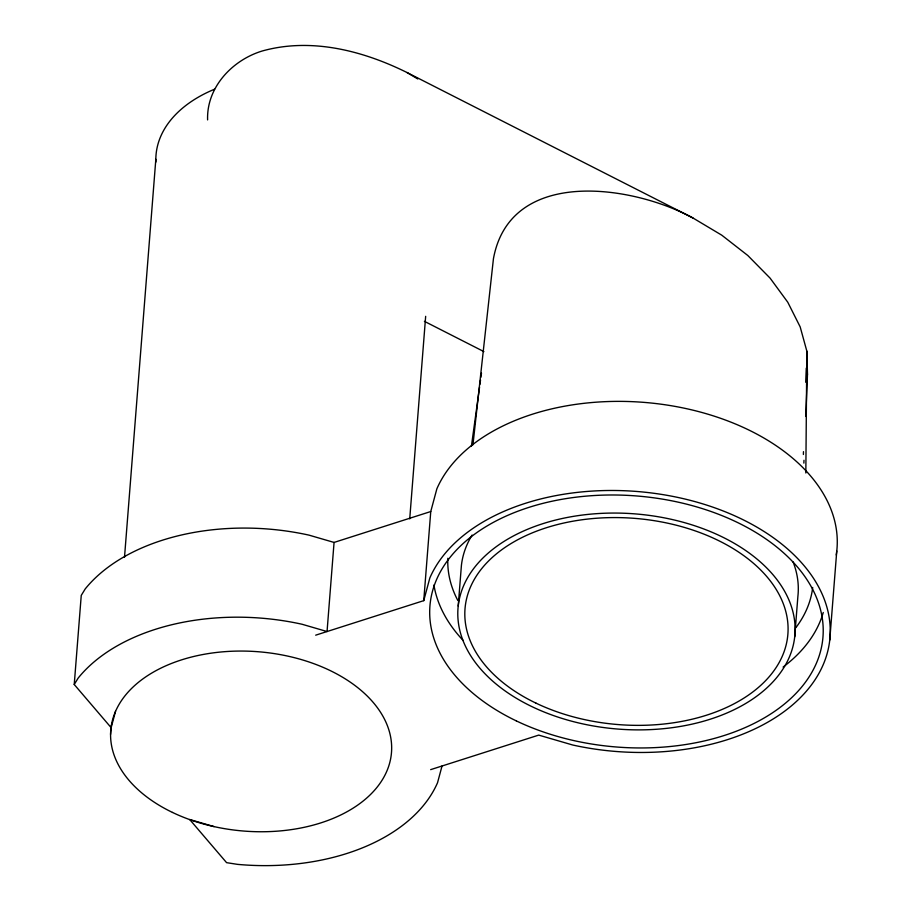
<?xml version="1.0" encoding="UTF-8"?>
<svg xmlns="http://www.w3.org/2000/svg" width="911" height="911" viewBox="0 0 911 911"><rect width="100%" height="100%" fill="white"/><g stroke="black" fill="none" stroke-linecap="round" stroke-linejoin="round"><path stroke-width="1.37" d="M805.836 473.003L806.839 351.134L800.177 326.89L787.776 302.236L770.091 278.128L747.806 255.501L721.785 235.197L693.02 218.025L406.989 72.516C362.68 50.549 310.822 37.294 262.004 51.062C232.134 60.206 206.455 87.456 207.606 119.91M803.388 454.487L803.479 451.651M805.802 382.278L806.269 368.124M806.69 355.381L806.839 351.134L807.488 374.034L805.757 416.452M803.866 463.118L803.98 460.294M115.526 711.354L111.142 727.661L74.235 684.503L81.25 595.395L85.213 588.927A193.61 123.668 4.5 0 1 309.045 535.144L334.064 542.432L430.755 511.538L436.87 488.797A204.178 130.421 4.5 0 1 670.735 405.646A204.178 130.421 4.5 0 1 836.23 554.993M110.561 734.437L111.233 725.93M124.5 557.361L155.827 159.311M334.064 542.432L327.049 631.539L302.042 624.251A193.61 123.668 4.5 0 0 78.198 678.035L74.235 684.503M409.722 518.894L425.665 316.322M315.684 635.172L423.752 600.645L430.755 511.538M458.21 606.054L461.399 565.549A168.968 107.931 4.5 0 1 472.08 535.064M794.699 636.88A168.968 107.931 4.5 0 0 552.59 520.83A168.968 107.931 4.5 0 0 532.07 706.697A168.968 107.931 4.5 0 0 794.699 636.88L797.888 596.386A168.968 107.931 4.5 0 0 793.105 561.939M829.75 640.091L836.765 550.996M472.957 444.796L493.443 258.678C510.342 166.645 632.655 185.024 693.02 218.025M471.408 446.253L479.55 387.141M479.938 384.328L480.518 380.103M480.906 377.291L481.486 373.066M806.816 376.619L807.488 374.034M423.752 600.645L429.855 577.904A204.178 130.421 4.5 0 1 680.153 497.93A204.178 130.421 4.5 0 1 823.054 665.03A204.178 130.421 4.5 0 1 572.746 745.016L538.731 735.109L430.664 769.636M442.029 766.003L437.542 782.72A193.61 123.668 4.5 0 1 237.532 864.368L226.588 862.66L189.682 819.501L214.074 826.607M424.401 321.332L483.889 351.6M406.989 72.516L417.773 78.961M812.692 587.458A183.054 116.927 4.5 0 1 795.895 627.622M457.789 600.406A183.054 116.927 4.5 0 1 447.848 558.272M823.259 612.477A197.129 125.923 4.5 0 1 783.096 667.068M463.266 640.592A197.129 125.923 4.5 0 1 433.932 585.01M155.872 162.067A140.806 89.95 4.5 0 1 214.586 89.198M172.464 812.43A140.806 89.95 4.5 0 0 391.32 754.251A140.806 89.95 4.5 0 0 189.556 657.537A140.806 89.95 4.5 0 0 172.464 812.43M516.343 720.908A197.129 125.923 4.5 0 0 822.735 639.454A197.129 125.923 4.5 0 0 540.28 504.056A197.129 125.923 4.5 0 0 516.343 720.908M535.998 703.144A161.93 103.433 4.5 0 0 787.685 636.242A161.93 103.433 4.5 0 0 555.664 525.021A161.93 103.433 4.5 0 0 535.998 703.144"/></g></svg>
